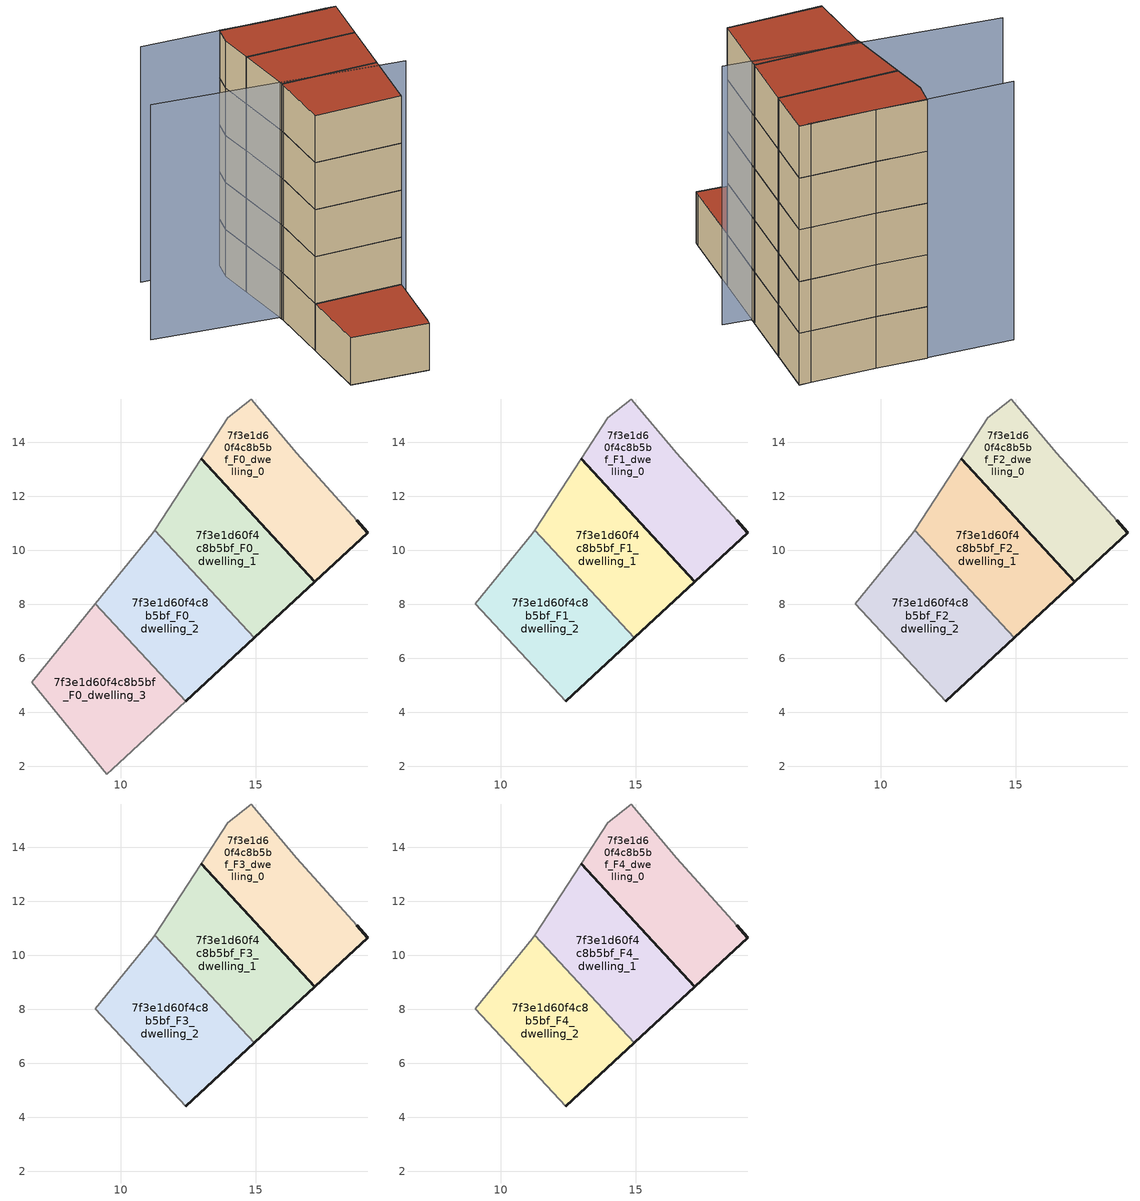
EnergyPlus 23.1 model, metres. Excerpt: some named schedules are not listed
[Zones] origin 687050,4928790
7f3e1d60f4c8b5bf_F0_dwelling_0
 floor ground (EU_floor_Construction): 19.16,10.65 18.74,11.11 16.52,13.59 14.83,15.6 13.96,14.91 12.98,13.39 17.19,8.83 z0
 wall outside (EU_wall_Construction): 18.74,11.11 19.16,10.65 17.19,8.83 12.98,13.39 z0:3
 wall adiabatic (EU_wall_Construction): 12.98,13.39 13.96,14.91 14.83,15.6 16.52,13.59 18.74,11.11 z0:3
7f3e1d60f4c8b5bf_F0_dwelling_1
 floor ground (EU_floor_Construction): 17.19,8.83 12.98,13.39 11.26,10.73 14.94,6.75 z0
 wall outside (EU_wall_Construction): 12.98,13.39 17.19,8.83 14.94,6.75 z0:3
 wall adiabatic (EU_wall_Construction): 11.26,10.73 12.98,13.39 z0:3
 wall to 7f3e1d60f4c8b5bf_F0_dwelling_2 (EU_wall_Construction): 14.94,6.75 11.26,10.73 z0:3
7f3e1d60f4c8b5bf_F0_dwelling_2
 floor ground (EU_floor_Construction): 14.94,6.75 11.26,10.73 11.18,10.6 9.07,8.01 12.41,4.41 z0
 wall outside (EU_wall_Construction): 14.94,6.75 12.41,4.41 z0:3
 wall adiabatic (EU_wall_Construction): 9.07,8.01 11.18,10.6 11.26,10.73 z0:3
 wall to 7f3e1d60f4c8b5bf_F0_dwelling_3 (EU_wall_Construction): 12.41,4.41 9.07,8.01 z0:3
7f3e1d60f4c8b5bf_F0_dwelling_3
 floor ground (EU_floor_Construction): 12.41,4.41 9.07,8.01 6.7,5.1 9.49,1.71 9.69,1.89 z0
 wall adiabatic (EU_wall_Construction): 12.41,4.41 9.69,1.89 9.49,1.71 6.7,5.1 9.07,8.01 z0:3
 roof outside (EU_roof_Construction): 9.07,8.01 12.41,4.41 9.69,1.89 9.49,1.71 6.7,5.1 z3
7f3e1d60f4c8b5bf_F1_dwelling_0
 floor to 7f3e1d60f4c8b5bf_F0_dwelling_0 (EU_floor_Construction): 19.15,10.65 18.74,11.11 16.51,13.59 14.83,15.6 13.96,14.91 12.98,13.39 17.19,8.83 z3
 wall outside (EU_wall_Construction): 18.74,11.11 19.16,10.65 17.19,8.83 12.98,13.39 z3:6
 wall adiabatic (EU_wall_Construction): 12.98,13.39 13.96,14.91 14.83,15.6 16.52,13.59 18.74,11.11 z3:6
7f3e1d60f4c8b5bf_F1_dwelling_1
 floor to 7f3e1d60f4c8b5bf_F0_dwelling_1 (EU_floor_Construction): 17.19,8.83 12.98,13.39 11.26,10.73 14.94,6.75 z3
 wall outside (EU_wall_Construction): 12.98,13.39 17.19,8.83 14.94,6.75 z3:6
 wall adiabatic (EU_wall_Construction): 11.26,10.73 12.98,13.39 z3:6
 wall to 7f3e1d60f4c8b5bf_F1_dwelling_2 (EU_wall_Construction): 14.94,6.75 11.26,10.73 z3:6
7f3e1d60f4c8b5bf_F1_dwelling_2
 floor to 7f3e1d60f4c8b5bf_F0_dwelling_2 (EU_floor_Construction): 14.94,6.75 11.26,10.73 11.17,10.6 9.07,8.01 12.41,4.41 z3
 wall outside (EU_wall_Construction): 14.94,6.75 12.41,4.41 z3:6
 wall adiabatic (EU_wall_Construction): 12.41,4.41 9.07,8.01 11.18,10.6 11.26,10.73 z3:6
7f3e1d60f4c8b5bf_F2_dwelling_0
 floor to 7f3e1d60f4c8b5bf_F1_dwelling_0 (EU_floor_Construction): 19.15,10.65 18.74,11.11 16.51,13.59 14.83,15.6 13.96,14.91 12.98,13.39 17.19,8.83 z6
 wall outside (EU_wall_Construction): 18.74,11.11 19.16,10.65 17.19,8.83 12.98,13.39 z6:9
 wall adiabatic (EU_wall_Construction): 12.98,13.39 13.96,14.91 14.83,15.6 16.52,13.59 18.74,11.11 z6:9
7f3e1d60f4c8b5bf_F2_dwelling_1
 floor to 7f3e1d60f4c8b5bf_F1_dwelling_1 (EU_floor_Construction): 17.19,8.83 12.98,13.39 11.26,10.73 14.94,6.75 z6
 wall outside (EU_wall_Construction): 12.98,13.39 17.19,8.83 14.94,6.75 z6:9
 wall adiabatic (EU_wall_Construction): 11.26,10.73 12.98,13.39 z6:9
 wall to 7f3e1d60f4c8b5bf_F2_dwelling_2 (EU_wall_Construction): 14.94,6.75 11.26,10.73 z6:9
7f3e1d60f4c8b5bf_F2_dwelling_2
 floor to 7f3e1d60f4c8b5bf_F1_dwelling_2 (EU_floor_Construction): 14.94,6.75 11.26,10.73 11.17,10.6 9.07,8.01 12.41,4.41 z6
 wall outside (EU_wall_Construction): 14.94,6.75 12.41,4.41 z6:9
 wall adiabatic (EU_wall_Construction): 12.41,4.41 9.07,8.01 11.18,10.6 11.26,10.73 z6:9
7f3e1d60f4c8b5bf_F3_dwelling_0
 floor to 7f3e1d60f4c8b5bf_F2_dwelling_0 (EU_floor_Construction): 19.15,10.65 18.74,11.11 16.51,13.59 14.83,15.6 13.96,14.91 12.98,13.39 17.19,8.83 z9
 wall outside (EU_wall_Construction): 18.74,11.11 19.16,10.65 17.19,8.83 12.98,13.39 z9:12
 wall adiabatic (EU_wall_Construction): 12.98,13.39 13.96,14.91 14.83,15.6 16.52,13.59 18.74,11.11 z9:12
7f3e1d60f4c8b5bf_F3_dwelling_1
 floor to 7f3e1d60f4c8b5bf_F2_dwelling_1 (EU_floor_Construction): 17.19,8.83 12.98,13.39 11.26,10.73 14.94,6.75 z9
 wall outside (EU_wall_Construction): 12.98,13.39 17.19,8.83 14.94,6.75 z9:12
 wall adiabatic (EU_wall_Construction): 11.26,10.73 12.98,13.39 z9:12
 wall to 7f3e1d60f4c8b5bf_F3_dwelling_2 (EU_wall_Construction): 14.94,6.75 11.26,10.73 z9:12
7f3e1d60f4c8b5bf_F3_dwelling_2
 floor to 7f3e1d60f4c8b5bf_F2_dwelling_2 (EU_floor_Construction): 14.94,6.75 11.26,10.73 11.17,10.6 9.07,8.01 12.41,4.41 z9
 wall outside (EU_wall_Construction): 14.94,6.75 12.41,4.41 z9:12
 wall adiabatic (EU_wall_Construction): 12.41,4.41 9.07,8.01 11.18,10.6 11.26,10.73 z9:12
7f3e1d60f4c8b5bf_F4_dwelling_0
 floor to 7f3e1d60f4c8b5bf_F3_dwelling_0 (EU_floor_Construction): 19.15,10.65 18.74,11.11 16.51,13.59 14.83,15.6 13.96,14.91 12.98,13.39 17.19,8.83 z12
 wall outside (EU_wall_Construction): 18.74,11.11 19.16,10.65 17.19,8.83 12.98,13.39 z12:15
 wall adiabatic (EU_wall_Construction): 12.98,13.39 13.96,14.91 14.83,15.6 16.52,13.59 18.74,11.11 z12:15
 roof outside (EU_roof_Construction): 16.52,13.59 18.74,11.11 19.16,10.65 17.19,8.83 12.98,13.39 13.96,14.91 14.83,15.6 z15
7f3e1d60f4c8b5bf_F4_dwelling_1
 floor to 7f3e1d60f4c8b5bf_F3_dwelling_1 (EU_floor_Construction): 17.19,8.83 12.98,13.39 11.26,10.73 14.94,6.75 z12
 wall outside (EU_wall_Construction): 12.98,13.39 17.19,8.83 14.94,6.75 z12:15
 wall adiabatic (EU_wall_Construction): 11.26,10.73 12.98,13.39 z12:15
 wall to 7f3e1d60f4c8b5bf_F4_dwelling_2 (EU_wall_Construction): 14.94,6.75 11.26,10.73 z12:15
 roof outside (EU_roof_Construction): 12.98,13.39 17.19,8.83 14.94,6.75 11.26,10.73 z15
7f3e1d60f4c8b5bf_F4_dwelling_2
 floor to 7f3e1d60f4c8b5bf_F3_dwelling_2 (EU_floor_Construction): 14.94,6.75 11.26,10.73 11.17,10.6 9.07,8.01 12.41,4.41 z12
 wall outside (EU_wall_Construction): 14.94,6.75 12.41,4.41 z12:15
 wall adiabatic (EU_wall_Construction): 12.41,4.41 9.07,8.01 11.18,10.6 11.26,10.73 z12:15
 roof outside (EU_roof_Construction): 11.26,10.73 14.94,6.75 12.41,4.41 9.07,8.01 11.18,10.6 z15
shading: 6.97,16.51 15.63,5.36 / 18.78,10.97 11.89,18.94 z0:15
[Building]
EU S2 Campaign: North Axis=0; Terrain=City; Solar Distribution=FullExterior
[Site:Location]
Bologna: Latitude=44.5; Longitude=11.25; Time Zone=1; Elevation=37
[SizingPeriod:WeatherFileDays]
AnnualSizingPeriod: Begin Month=1; Begin Day of Month=1; End Month=12; End Day of Month=31; Day of Week for Start Day=Monday; Use Weather File Daylight Saving Period=No; Use Weather File Rain and Snow Indicators=No
[MATERIAL]
EU_InternalMass_Material: Roughness=MediumRough; Thickness=0.1; Conductivity=1; Density=1800; Specific Heat=900; Thermal Absorptance=0.9; Solar Absorptance=0.7; Visible Absorptance=0.7
[MATERIAL:NOMASS] Roughness=MediumRough; Thermal Absorptance=0.9; Solar Absorptance=0.7; Visible Absorptance=0.7
Name | Thermal Resistance
EU_wall_NoMass | 0.905828
EU_roof_NoMass | 0.37593
EU_floor_NoMass | 0.67114
[CONSTRUCTION]
EU_wall_Construction: EU_wall_NoMass
EU_roof_Construction: EU_roof_NoMass
EU_floor_Construction: EU_floor_NoMass
EU_InternalMass_Construction: EU_InternalMass_Material
[ZONE] Type=1; Multiplier=1; Ceiling Height=autocalculate; Floor Area=autocalculate; Part of Total Floor Area=Yes
Name | Volume
7f3e1d60f4c8b5bf_F0_dwelling_0 | 53.4668
7f3e1d60f4c8b5bf_F1_dwelling_0; 7f3e1d60f4c8b5bf_F2_dwelling_0; 7f3e1d60f4c8b5bf_F3_dwelling_0; 7f3e1d60f4c8b5bf_F4_dwelling_0 | 53.4653
7f3e1d60f4c8b5bf_F0_dwelling_1; 7f3e1d60f4c8b5bf_F1_dwelling_1; 7f3e1d60f4c8b5bf_F2_dwelling_1; 7f3e1d60f4c8b5bf_F3_dwelling_1; 7f3e1d60f4c8b5bf_F4_dwelling_1 | 53.4507
7f3e1d60f4c8b5bf_F0_dwelling_2; 7f3e1d60f4c8b5bf_F1_dwelling_2; 7f3e1d60f4c8b5bf_F2_dwelling_2; 7f3e1d60f4c8b5bf_F3_dwelling_2; 7f3e1d60f4c8b5bf_F4_dwelling_2 | 53.4631
7f3e1d60f4c8b5bf_F0_dwelling_3 | 53.4705
[INTERNALMASS] Construction=EU_InternalMass_Construction
Name | Zone or ZoneList | Surface Area
7f3e1d60f4c8b5bf_F0_dwelling_0_EU_InternalMass | 7f3e1d60f4c8b5bf_F0_dwelling_0 | 17.8221
7f3e1d60f4c8b5bf_F0_dwelling_1_EU_InternalMass | 7f3e1d60f4c8b5bf_F0_dwelling_1 | 17.8169
7f3e1d60f4c8b5bf_F0_dwelling_2_EU_InternalMass | 7f3e1d60f4c8b5bf_F0_dwelling_2 | 17.821
7f3e1d60f4c8b5bf_F0_dwelling_3_EU_InternalMass | 7f3e1d60f4c8b5bf_F0_dwelling_3 | 17.8233
7f3e1d60f4c8b5bf_F1_dwelling_0_EU_InternalMass | 7f3e1d60f4c8b5bf_F1_dwelling_0 | 23.7607
7f3e1d60f4c8b5bf_F1_dwelling_1_EU_InternalMass | 7f3e1d60f4c8b5bf_F1_dwelling_1 | 23.7644
7f3e1d60f4c8b5bf_F1_dwelling_2_EU_InternalMass | 7f3e1d60f4c8b5bf_F1_dwelling_2 | 23.7598
7f3e1d60f4c8b5bf_F2_dwelling_0_EU_InternalMass | 7f3e1d60f4c8b5bf_F2_dwelling_0 | 23.7607
7f3e1d60f4c8b5bf_F2_dwelling_1_EU_InternalMass | 7f3e1d60f4c8b5bf_F2_dwelling_1 | 23.7644
7f3e1d60f4c8b5bf_F2_dwelling_2_EU_InternalMass | 7f3e1d60f4c8b5bf_F2_dwelling_2 | 23.7598
7f3e1d60f4c8b5bf_F3_dwelling_0_EU_InternalMass | 7f3e1d60f4c8b5bf_F3_dwelling_0 | 23.7607
7f3e1d60f4c8b5bf_F3_dwelling_1_EU_InternalMass | 7f3e1d60f4c8b5bf_F3_dwelling_1 | 23.7644
7f3e1d60f4c8b5bf_F3_dwelling_2_EU_InternalMass | 7f3e1d60f4c8b5bf_F3_dwelling_2 | 23.7598
7f3e1d60f4c8b5bf_F4_dwelling_0_EU_InternalMass | 7f3e1d60f4c8b5bf_F4_dwelling_0 | 23.7607
7f3e1d60f4c8b5bf_F4_dwelling_1_EU_InternalMass | 7f3e1d60f4c8b5bf_F4_dwelling_1 | 23.7644
7f3e1d60f4c8b5bf_F4_dwelling_2_EU_InternalMass | 7f3e1d60f4c8b5bf_F4_dwelling_2 | 23.7598
[OTHEREQUIPMENT] Fuel Type=Electricity; Design Level Calculation Method=Watts/Area; Power per Zone Floor Area=1; Fraction Latent=0; Fraction Radiant=0; Fraction Lost=0; Carbon Dioxide Generation Rate=0; EndUse Subcategory=EU_Step8_InternalGains
Name | Zone or ZoneList or Space or SpaceList | Schedule
EU_Step8_InternalGain_7f3e1d60f4c8b5bf_F0_dwelling_0_f000 | 7f3e1d60f4c8b5bf_F0_dwelling_0 | EU_Step8_GainSchedule_7f3e1d60f4c8b5bf_F0_dwelling_0_f000
EU_Step8_InternalGain_7f3e1d60f4c8b5bf_F0_dwelling_1_f000 | 7f3e1d60f4c8b5bf_F0_dwelling_1 | EU_Step8_GainSchedule_7f3e1d60f4c8b5bf_F0_dwelling_1_f000
EU_Step8_InternalGain_7f3e1d60f4c8b5bf_F0_dwelling_2_f000 | 7f3e1d60f4c8b5bf_F0_dwelling_2 | EU_Step8_GainSchedule_7f3e1d60f4c8b5bf_F0_dwelling_2_f000
EU_Step8_InternalGain_7f3e1d60f4c8b5bf_F0_dwelling_3_f000 | 7f3e1d60f4c8b5bf_F0_dwelling_3 | EU_Step8_GainSchedule_7f3e1d60f4c8b5bf_F0_dwelling_3_f000
EU_Step8_InternalGain_7f3e1d60f4c8b5bf_F1_dwelling_0_f000 | 7f3e1d60f4c8b5bf_F1_dwelling_0 | EU_Step8_GainSchedule_7f3e1d60f4c8b5bf_F1_dwelling_0_f000
EU_Step8_InternalGain_7f3e1d60f4c8b5bf_F1_dwelling_1_f000 | 7f3e1d60f4c8b5bf_F1_dwelling_1 | EU_Step8_GainSchedule_7f3e1d60f4c8b5bf_F1_dwelling_1_f000
EU_Step8_InternalGain_7f3e1d60f4c8b5bf_F1_dwelling_2_f000 | 7f3e1d60f4c8b5bf_F1_dwelling_2 | EU_Step8_GainSchedule_7f3e1d60f4c8b5bf_F1_dwelling_2_f000
EU_Step8_InternalGain_7f3e1d60f4c8b5bf_F2_dwelling_0_f000 | 7f3e1d60f4c8b5bf_F2_dwelling_0 | EU_Step8_GainSchedule_7f3e1d60f4c8b5bf_F2_dwelling_0_f000
EU_Step8_InternalGain_7f3e1d60f4c8b5bf_F2_dwelling_1_f000 | 7f3e1d60f4c8b5bf_F2_dwelling_1 | EU_Step8_GainSchedule_7f3e1d60f4c8b5bf_F2_dwelling_1_f000
EU_Step8_InternalGain_7f3e1d60f4c8b5bf_F2_dwelling_2_f000 | 7f3e1d60f4c8b5bf_F2_dwelling_2 | EU_Step8_GainSchedule_7f3e1d60f4c8b5bf_F2_dwelling_2_f000
EU_Step8_InternalGain_7f3e1d60f4c8b5bf_F3_dwelling_0_f000 | 7f3e1d60f4c8b5bf_F3_dwelling_0 | EU_Step8_GainSchedule_7f3e1d60f4c8b5bf_F3_dwelling_0_f000
EU_Step8_InternalGain_7f3e1d60f4c8b5bf_F3_dwelling_1_f000 | 7f3e1d60f4c8b5bf_F3_dwelling_1 | EU_Step8_GainSchedule_7f3e1d60f4c8b5bf_F3_dwelling_1_f000
EU_Step8_InternalGain_7f3e1d60f4c8b5bf_F3_dwelling_2_f000 | 7f3e1d60f4c8b5bf_F3_dwelling_2 | EU_Step8_GainSchedule_7f3e1d60f4c8b5bf_F3_dwelling_2_f000
EU_Step8_InternalGain_7f3e1d60f4c8b5bf_F4_dwelling_0_f000 | 7f3e1d60f4c8b5bf_F4_dwelling_0 | EU_Step8_GainSchedule_7f3e1d60f4c8b5bf_F4_dwelling_0_f000
EU_Step8_InternalGain_7f3e1d60f4c8b5bf_F4_dwelling_1_f000 | 7f3e1d60f4c8b5bf_F4_dwelling_1 | EU_Step8_GainSchedule_7f3e1d60f4c8b5bf_F4_dwelling_1_f000
EU_Step8_InternalGain_7f3e1d60f4c8b5bf_F4_dwelling_2_f000 | 7f3e1d60f4c8b5bf_F4_dwelling_2 | EU_Step8_GainSchedule_7f3e1d60f4c8b5bf_F4_dwelling_2_f000
[ZONEVENTILATION:DESIGNFLOWRATE] Schedule=EU_AlwaysOn; Design Flow Rate Calculation Method=AirChanges/Hour; Air Changes per Hour=0.73129; Ventilation Type=Natural; Fan Pressure Rise=0; Fan Total Efficiency=1; Constant Term Coefficient=1; Temperature Term Coefficient=0; Velocity Term Coefficient=0; Velocity Squared Term Coefficient=0; Minimum Indoor Temperature=-100; Maximum Indoor Temperature=100; Delta Temperature=-100; Minimum Outdoor Temperature=-100; Maximum Outdoor Temperature=100; Maximum Wind Speed=40
Name | Zone or ZoneList or Space or SpaceList
EU_ConstantAir_7f3e1d60f4c8b5bf_F0_dwelling_0 | 7f3e1d60f4c8b5bf_F0_dwelling_0
EU_ConstantAir_7f3e1d60f4c8b5bf_F0_dwelling_1 | 7f3e1d60f4c8b5bf_F0_dwelling_1
EU_ConstantAir_7f3e1d60f4c8b5bf_F0_dwelling_2 | 7f3e1d60f4c8b5bf_F0_dwelling_2
EU_ConstantAir_7f3e1d60f4c8b5bf_F0_dwelling_3 | 7f3e1d60f4c8b5bf_F0_dwelling_3
EU_ConstantAir_7f3e1d60f4c8b5bf_F1_dwelling_0 | 7f3e1d60f4c8b5bf_F1_dwelling_0
EU_ConstantAir_7f3e1d60f4c8b5bf_F1_dwelling_1 | 7f3e1d60f4c8b5bf_F1_dwelling_1
EU_ConstantAir_7f3e1d60f4c8b5bf_F1_dwelling_2 | 7f3e1d60f4c8b5bf_F1_dwelling_2
EU_ConstantAir_7f3e1d60f4c8b5bf_F2_dwelling_0 | 7f3e1d60f4c8b5bf_F2_dwelling_0
EU_ConstantAir_7f3e1d60f4c8b5bf_F2_dwelling_1 | 7f3e1d60f4c8b5bf_F2_dwelling_1
EU_ConstantAir_7f3e1d60f4c8b5bf_F2_dwelling_2 | 7f3e1d60f4c8b5bf_F2_dwelling_2
EU_ConstantAir_7f3e1d60f4c8b5bf_F3_dwelling_0 | 7f3e1d60f4c8b5bf_F3_dwelling_0
EU_ConstantAir_7f3e1d60f4c8b5bf_F3_dwelling_1 | 7f3e1d60f4c8b5bf_F3_dwelling_1
EU_ConstantAir_7f3e1d60f4c8b5bf_F3_dwelling_2 | 7f3e1d60f4c8b5bf_F3_dwelling_2
EU_ConstantAir_7f3e1d60f4c8b5bf_F4_dwelling_0 | 7f3e1d60f4c8b5bf_F4_dwelling_0
EU_ConstantAir_7f3e1d60f4c8b5bf_F4_dwelling_1 | 7f3e1d60f4c8b5bf_F4_dwelling_1
EU_ConstantAir_7f3e1d60f4c8b5bf_F4_dwelling_2 | 7f3e1d60f4c8b5bf_F4_dwelling_2
[HVACTEMPLATE:THERMOSTAT] Constant Heating Setpoint=20; Constant Cooling Setpoint=50
EU_HeatOnly_7f3e1d60f4c8b5bf_F0_dwelling_0; EU_HeatOnly_7f3e1d60f4c8b5bf_F0_dwelling_1; EU_HeatOnly_7f3e1d60f4c8b5bf_F0_dwelling_2; EU_HeatOnly_7f3e1d60f4c8b5bf_F0_dwelling_3; EU_HeatOnly_7f3e1d60f4c8b5bf_F1_dwelling_0; EU_HeatOnly_7f3e1d60f4c8b5bf_F1_dwelling_1; EU_HeatOnly_7f3e1d60f4c8b5bf_F1_dwelling_2; EU_HeatOnly_7f3e1d60f4c8b5bf_F2_dwelling_0; EU_HeatOnly_7f3e1d60f4c8b5bf_F2_dwelling_1; EU_HeatOnly_7f3e1d60f4c8b5bf_F2_dwelling_2; EU_HeatOnly_7f3e1d60f4c8b5bf_F3_dwelling_0; EU_HeatOnly_7f3e1d60f4c8b5bf_F3_dwelling_1; EU_HeatOnly_7f3e1d60f4c8b5bf_F3_dwelling_2; EU_HeatOnly_7f3e1d60f4c8b5bf_F4_dwelling_0; EU_HeatOnly_7f3e1d60f4c8b5bf_F4_dwelling_1; EU_HeatOnly_7f3e1d60f4c8b5bf_F4_dwelling_2
[HVACTEMPLATE:ZONE:IDEALLOADSAIRSYSTEM] System Availability Schedule=EU_AlwaysOn; Maximum Heating Supply Air Temperature=50; Minimum Cooling Supply Air Temperature=13; Maximum Heating Supply Air Humidity Ratio=0.0156; Minimum Cooling Supply Air Humidity Ratio=0.0077; Heating Limit=NoLimit; Cooling Limit=NoLimit; Heating Availability Schedule=EU_AlwaysOn; Cooling Availability Schedule=EU_CoolingOff; Dehumidification Control Type=ConstantSensibleHeatRatio; Cooling Sensible Heat Ratio=0.7; Dehumidification Setpoint=60; Humidification Control Type=None; Humidification Setpoint=30; Outdoor Air Method=None; Outdoor Air Flow Rate per Person=0.00944; Outdoor Air Flow Rate per Zone Floor Area=0; Outdoor Air Flow Rate per Zone=0; Demand Controlled Ventilation Type=None; Outdoor Air Economizer Type=NoEconomizer; Heat Recovery Type=None; Sensible Heat Recovery Effectiveness=0.7; Latent Heat Recovery Effectiveness=0.65
Name | Template Thermostat
7f3e1d60f4c8b5bf_F0_dwelling_0 | EU_HeatOnly_7f3e1d60f4c8b5bf_F0_dwelling_0
7f3e1d60f4c8b5bf_F0_dwelling_1 | EU_HeatOnly_7f3e1d60f4c8b5bf_F0_dwelling_1
7f3e1d60f4c8b5bf_F0_dwelling_2 | EU_HeatOnly_7f3e1d60f4c8b5bf_F0_dwelling_2
7f3e1d60f4c8b5bf_F0_dwelling_3 | EU_HeatOnly_7f3e1d60f4c8b5bf_F0_dwelling_3
7f3e1d60f4c8b5bf_F1_dwelling_0 | EU_HeatOnly_7f3e1d60f4c8b5bf_F1_dwelling_0
7f3e1d60f4c8b5bf_F1_dwelling_1 | EU_HeatOnly_7f3e1d60f4c8b5bf_F1_dwelling_1
7f3e1d60f4c8b5bf_F1_dwelling_2 | EU_HeatOnly_7f3e1d60f4c8b5bf_F1_dwelling_2
7f3e1d60f4c8b5bf_F2_dwelling_0 | EU_HeatOnly_7f3e1d60f4c8b5bf_F2_dwelling_0
7f3e1d60f4c8b5bf_F2_dwelling_1 | EU_HeatOnly_7f3e1d60f4c8b5bf_F2_dwelling_1
7f3e1d60f4c8b5bf_F2_dwelling_2 | EU_HeatOnly_7f3e1d60f4c8b5bf_F2_dwelling_2
7f3e1d60f4c8b5bf_F3_dwelling_0 | EU_HeatOnly_7f3e1d60f4c8b5bf_F3_dwelling_0
